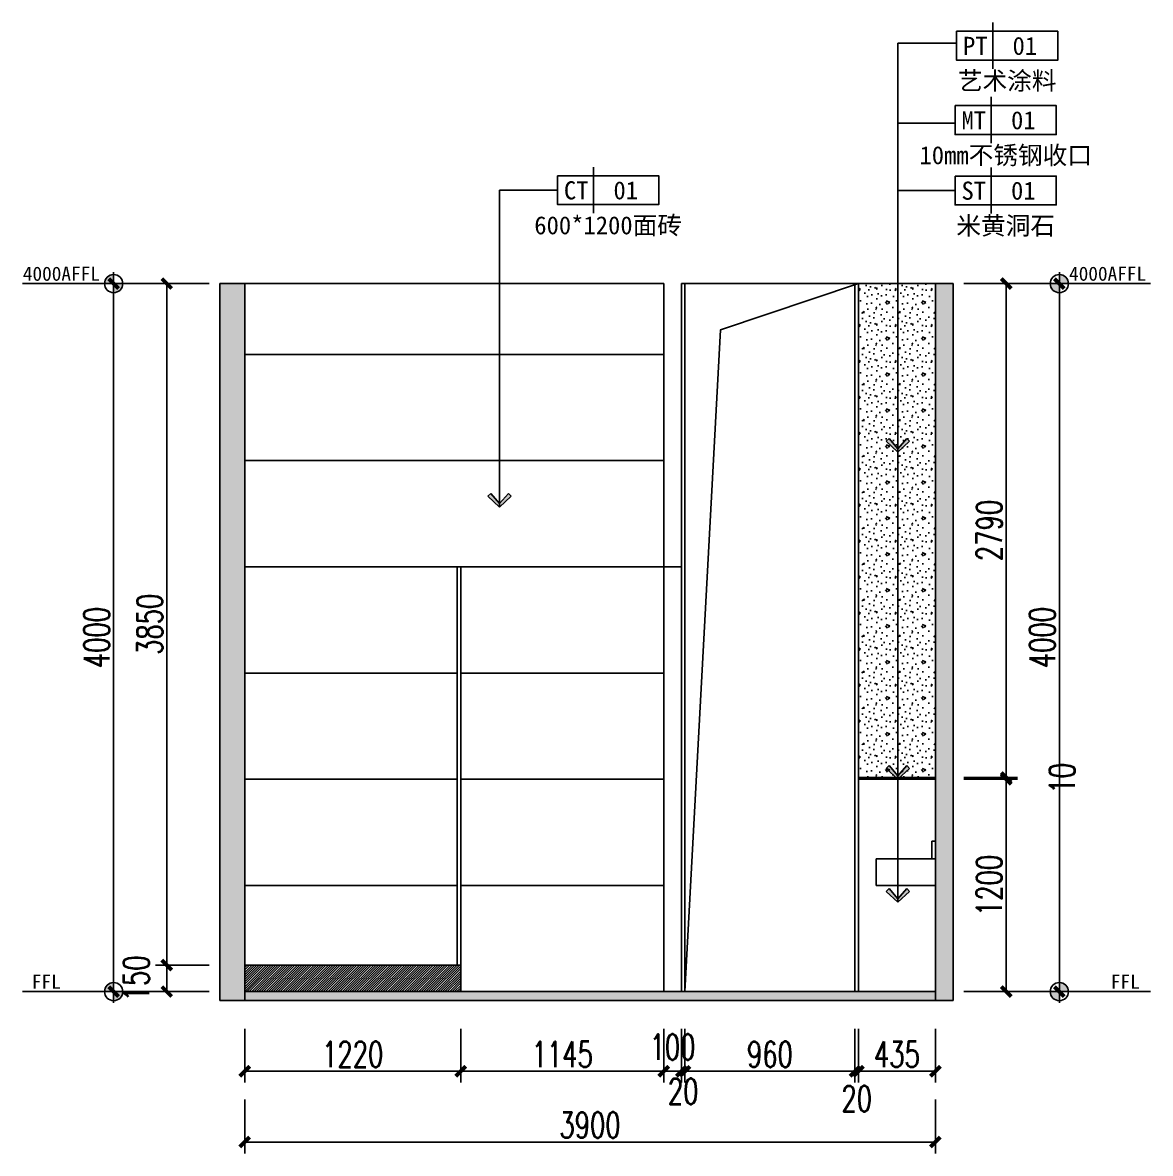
# Model space of a CAD drawing. Header units: millimetres. Extents: x 5625199 to 7433318, y -3316392 to -2552493.
# Drawn here: x 6547857 to 6554225, y -2677437 to -2671048 of the extents above; entities that cross this region are included whole.
import ezdxf
from ezdxf.enums import TextEntityAlignment as Align

# ---------------------------------------------------------------- set-up
doc = ezdxf.new("R2010")
doc.units = ezdxf.units.MM
doc.header["$PDMODE"] = 35
doc.header["$PDSIZE"] = -10
doc.linetypes.add('M-CENTER', pattern=[11.25, 7.5, -1.25, 1.25, -1.25])
for name, color, linetype in [('155', 155, 'Continuous'), ('DIM', 7, 'Continuous'), ('PL-文字标注', 2, 'Continuous')]:
    doc.layers.add(name, color=color, linetype=linetype)
doc.styles.add('03.YBC-宋体2.5', font='', dxfattribs={"width": 0.8, "height": 2.5})
doc.styles.add('dop-S', font='')
doc.styles.add('标注-尺寸', font='simplex.shx', dxfattribs={"width": 0.7})
doc.styles.get('03.YBC-宋体2.5').set_extended_font_data('SimSun')
doc.styles.get('dop-S').set_extended_font_data('SimSun')
doc.dimstyles.new('90', dxfattribs={"dimscale": 0.9, "dimtxt": 150, "dimasz": 50, "dimexe": 120, "dimexo": 150, "dimgap": 30, "dimtad": 1, "dimdec": 0, "dimrnd": 5, "dimdsep": 46, "dimtxsty": '标注-尺寸', "dimblk": 'ARCHTICK', "dimcen": 0.2, "dimclrd": 8, "dimclre": 8, "dimclrt": 2, "dimadec": 0, "dimazin": 0, "dimtfac": 1, "dimtdec": 0, "dimtmove": 2, "dimatfit": 3, "dimldrblk": 'ccccc', "dimfxl": 300, "dimfxlon": 1, "dimtolj": 1, "dimtzin": 0, "dimarcsym": 0})
doc.dimstyles.new('副本 100', dxfattribs={"dimscale": 0.8, "dimtxt": 180, "dimasz": 70, "dimexe": 80, "dimexo": 100, "dimgap": 30, "dimtad": 1, "dimdec": 0, "dimrnd": 5, "dimdsep": 46, "dimtxsty": '标注-尺寸', "dimblk": 'ARCHTICK', "dimcen": 0.2, "dimdle": 5, "dimclrd": 8, "dimclre": 8, "dimclrt": 2, "dimadec": 0, "dimazin": 0, "dimtfac": 1, "dimtdec": 0, "dimtmove": 2, "dimatfit": 3, "dimldrblk": 'ccccc', "dimfxl": 300, "dimfxlon": 1, "dimtolj": 1, "dimtzin": 0, "dimarcsym": 0})

# ---------------------------------------------------------------- blocks, each defined once
blk = doc.blocks.new('_ArchTick')
at = {"color": 0, "linetype": 'ByBlock', "const_width": 0.4}
blk.add_lwpolyline([(-0.5, -0.5), (0.5, 0.5)], dxfattribs=at)
blk = doc.blocks.new('*D341')
at = {"layer": '155', "color": 8, "lineweight": -2, "ltscale": 500, "transparency": 16777216}
for p, q in [((6549110.625565665, -2676732.718903087), (6549110.625565665, -2677036.718903087)), ((6550330.604743044, -2676732.718903087), (6550330.604743044, -2677036.718903087)), ((6549106.625565665, -2676972.718903087), (6550334.604743044, -2676972.718903087))]:
    blk.add_line(p, q, dxfattribs=at)
at = {"layer": 'Defpoints', "color": 0, "transparency": 16777216}
for p in [(6549110.625565665, -2676372.718903087), (6550330.604743044, -2676372.718903087), (6550330.604743044, -2676972.718903087)]:
    blk.add_point(p, dxfattribs=at)
at = {"layer": '155', "color": 8, "linetype": 'ByBlock', "lineweight": -2, "transparency": 16777216, "xscale": 56, "yscale": 56, "zscale": 56, "rotation": 180}
blk.add_blockref('_ArchTick', (6549110.625565665, -2676972.718903087), dxfattribs=at)
at = {"layer": '155', "color": 8, "linetype": 'ByBlock', "lineweight": -2, "transparency": 16777216, "xscale": 56, "yscale": 56, "zscale": 56}
blk.add_blockref('_ArchTick', (6550330.604743044, -2676972.718903087), dxfattribs=at)
at = {"layer": '155', "color": 2, "ltscale": 500, "transparency": 16777216, "insert": (6549720.615154353, -2676876.718903086), "char_height": 144, "attachment_point": 5, "style": '标注-尺寸'}
blk.add_mtext('\\A1;1220', dxfattribs=at)
blk = doc.blocks.new('ccccc')
h = blk.add_hatch(color=44)
h.dxf.hatch_style = 1
h.paths.add_polyline_path([(-1.713128774543291, -1.115298350458032), (-1.349075249163432, -1.474599215202033), (1e-16, 1e-16), (-1.349075249163432, 1.474599215202033), (-1.713128774543291, 1.115298350458032), (-0.4242640688316899, -1e-16)])
at = {"color": 44}
for p, q in [((-1.349075249163432, 1.474599215202033), (-1.713128774543291, 1.115298350458032)), ((0, 0), (-1.349075249163432, 1.474599215202033)), ((-0.4242640688316898, 0), (-5.066636229632421, 0)), ((-1.713128774543291, 1.115298350458032), (-0.4242640688316898, 0)), ((-1.713128774543291, -1.115298350458032), (-0.4242640688316898, 0)), ((0, 0), (-1.349075249163432, -1.474599215202033)), ((-1.349075249163432, -1.474599215202033), (-1.713128774543291, -1.115298350458032))]:
    blk.add_line(p, q, dxfattribs=at)
blk = doc.blocks.new('*D342')
at = {"layer": '155', "color": 8, "lineweight": -2, "ltscale": 500, "transparency": 16777216}
for p, q in [((6550330.604743044, -2676732.718903087), (6550330.604743044, -2677036.718903087)), ((6551476.581513052, -2676732.718903087), (6551476.581513052, -2677036.718903087)), ((6550326.604743044, -2676972.718903087), (6551480.581513052, -2676972.718903087))]:
    blk.add_line(p, q, dxfattribs=at)
at = {"layer": 'Defpoints', "color": 0, "transparency": 16777216}
for p in [(6550330.604743044, -2676372.718903087), (6551476.581513052, -2676522.718903087), (6551476.581513052, -2676972.718903087)]:
    blk.add_point(p, dxfattribs=at)
at = {"layer": '155', "color": 8, "linetype": 'ByBlock', "lineweight": -2, "transparency": 16777216, "xscale": 56, "yscale": 56, "zscale": 56, "rotation": 180}
blk.add_blockref('_ArchTick', (6550330.604743044, -2676972.718903087), dxfattribs=at)
at = {"layer": '155', "color": 8, "linetype": 'ByBlock', "lineweight": -2, "transparency": 16777216, "xscale": 56, "yscale": 56, "zscale": 56}
blk.add_blockref('_ArchTick', (6551476.581513052, -2676972.718903087), dxfattribs=at)
at = {"layer": '155', "color": 2, "ltscale": 500, "transparency": 16777216, "insert": (6550903.593128047, -2676876.718903086), "char_height": 144, "attachment_point": 5, "style": '标注-尺寸'}
blk.add_mtext('\\A1;1145', dxfattribs=at)
blk = doc.blocks.new('*D343')
at = {"layer": '155', "color": 8, "lineweight": -2, "ltscale": 500, "transparency": 16777216}
for p, q in [((6551476.581513052, -2676732.718903087), (6551476.581513052, -2677036.718903087)), ((6551576.581513052, -2676732.718903087), (6551576.581513052, -2677036.718903087)), ((6551472.581513052, -2676972.718903087), (6551580.581513052, -2676972.718903087))]:
    blk.add_line(p, q, dxfattribs=at)
at = {"layer": 'Defpoints', "color": 0, "transparency": 16777216}
for p in [(6551476.581513052, -2676522.718903087), (6551576.581513052, -2676522.718903087), (6551576.581513052, -2676972.718903087)]:
    blk.add_point(p, dxfattribs=at)
at = {"layer": '155', "color": 8, "linetype": 'ByBlock', "lineweight": -2, "transparency": 16777216, "xscale": 56, "yscale": 56, "zscale": 56, "rotation": 180}
blk.add_blockref('_ArchTick', (6551476.581513052, -2676972.718903087), dxfattribs=at)
at = {"layer": '155', "color": 8, "linetype": 'ByBlock', "lineweight": -2, "transparency": 16777216, "xscale": 56, "yscale": 56, "zscale": 56}
blk.add_blockref('_ArchTick', (6551576.581513052, -2676972.718903087), dxfattribs=at)
at = {"layer": '155', "color": 2, "ltscale": 500, "transparency": 16777216, "insert": (6551526.581513051, -2676835.377012699), "char_height": 144, "attachment_point": 5, "style": '标注-尺寸'}
blk.add_mtext('\\A1;100', dxfattribs=at)
blk = doc.blocks.new('*D344')
at = {"layer": '155', "color": 8, "lineweight": -2, "ltscale": 500, "transparency": 16777216}
for p, q in [((6551596.581513051, -2676732.718903087), (6551596.581513051, -2677036.718903087)), ((6552556.582556149, -2676732.718903087), (6552556.582556149, -2677036.718903087)), ((6551592.581513053, -2676972.718903087), (6552560.582556147, -2676972.718903087))]:
    blk.add_line(p, q, dxfattribs=at)
at = {"layer": 'Defpoints', "color": 0, "transparency": 16777216}
for p in [(6551596.581513051, -2676522.718903087), (6552556.582556149, -2676522.718903087), (6552556.582556149, -2676972.718903087)]:
    blk.add_point(p, dxfattribs=at)
at = {"layer": '155', "color": 8, "linetype": 'ByBlock', "lineweight": -2, "transparency": 16777216, "xscale": 56, "yscale": 56, "zscale": 56, "rotation": 180}
blk.add_blockref('_ArchTick', (6551596.581513051, -2676972.718903087), dxfattribs=at)
at = {"layer": '155', "color": 8, "linetype": 'ByBlock', "lineweight": -2, "transparency": 16777216, "xscale": 56, "yscale": 56, "zscale": 56}
blk.add_blockref('_ArchTick', (6552556.582556149, -2676972.718903087), dxfattribs=at)
at = {"layer": '155', "color": 2, "ltscale": 500, "transparency": 16777216, "insert": (6552076.5820346, -2676876.718903086), "char_height": 144, "attachment_point": 5, "style": '标注-尺寸'}
blk.add_mtext('\\A1;960', dxfattribs=at)
blk = doc.blocks.new('*D345')
at = {"layer": '155', "color": 8, "lineweight": -2, "ltscale": 500, "transparency": 16777216}
for p, q in [((6552556.582556149, -2676732.718903087), (6552556.582556149, -2677036.718903087)), ((6552576.582556148, -2676732.718903087), (6552576.582556148, -2677036.718903087)), ((6552556.582556149, -2676972.718903087), (6552500.582556148, -2676972.718903087)), ((6552552.582556148, -2676972.718903087), (6552580.582556148, -2676972.718903087)), ((6552576.582556148, -2676972.718903087), (6552632.582556148, -2676972.718903087))]:
    blk.add_line(p, q, dxfattribs=at)
at = {"layer": 'Defpoints', "color": 0, "transparency": 16777216}
for p in [(6552556.582556149, -2676522.718903087), (6552576.582556148, -2676522.718903087), (6552576.582556148, -2676972.718903087)]:
    blk.add_point(p, dxfattribs=at)
at = {"layer": '155', "color": 8, "linetype": 'ByBlock', "lineweight": -2, "transparency": 16777216, "xscale": 56, "yscale": 56, "zscale": 56}
blk.add_blockref('_ArchTick', (6552556.582556149, -2676972.718903087), dxfattribs=at)
at = {"layer": '155', "color": 8, "linetype": 'ByBlock', "lineweight": -2, "transparency": 16777216, "xscale": 56, "yscale": 56, "zscale": 56, "rotation": 180}
blk.add_blockref('_ArchTick', (6552576.582556148, -2676972.718903087), dxfattribs=at)
at = {"layer": '155', "color": 2, "ltscale": 500, "transparency": 16777216, "insert": (6552566.582556148, -2677127.301714842), "char_height": 144, "attachment_point": 5, "style": '标注-尺寸'}
blk.add_mtext('\\A1;20', dxfattribs=at)
blk = doc.blocks.new('*D346')
at = {"layer": '155', "color": 8, "lineweight": -2, "ltscale": 500, "transparency": 16777216}
for p, q in [((6552576.582556148, -2676732.718903087), (6552576.582556148, -2677036.718903087)), ((6553010.581513052, -2676732.718903087), (6553010.581513052, -2677036.718903087)), ((6552572.582556148, -2676972.718903087), (6553014.581513052, -2676972.718903087))]:
    blk.add_line(p, q, dxfattribs=at)
at = {"layer": 'Defpoints', "color": 0, "transparency": 16777216}
for p in [(6552576.582556148, -2676522.718903087), (6553010.581513052, -2676506.919219896), (6553010.581513052, -2676972.718903087)]:
    blk.add_point(p, dxfattribs=at)
at = {"layer": '155', "color": 8, "linetype": 'ByBlock', "lineweight": -2, "transparency": 16777216, "xscale": 56, "yscale": 56, "zscale": 56, "rotation": 180}
blk.add_blockref('_ArchTick', (6552576.582556148, -2676972.718903087), dxfattribs=at)
at = {"layer": '155', "color": 8, "linetype": 'ByBlock', "lineweight": -2, "transparency": 16777216, "xscale": 56, "yscale": 56, "zscale": 56}
blk.add_blockref('_ArchTick', (6553010.581513052, -2676972.718903087), dxfattribs=at)
at = {"layer": '155', "color": 2, "ltscale": 500, "transparency": 16777216, "insert": (6552793.5820346, -2676876.718903086), "char_height": 144, "attachment_point": 5, "style": '标注-尺寸'}
blk.add_mtext('\\A1;435', dxfattribs=at)
blk = doc.blocks.new('*D347')
at = {"layer": '155', "color": 8, "lineweight": -2, "ltscale": 500, "transparency": 16777216}
for p, q in [((6551576.581513052, -2676732.718903087), (6551576.581513052, -2677036.718903087)), ((6551596.523597964, -2676732.718903087), (6551596.523597964, -2677036.718903087)), ((6551576.581513052, -2676972.718903087), (6551520.581513052, -2676972.718903087)), ((6551572.581513052, -2676972.718903087), (6551600.523597965, -2676972.718903087)), ((6551596.523597964, -2676972.718903087), (6551652.523597965, -2676972.718903087))]:
    blk.add_line(p, q, dxfattribs=at)
at = {"layer": 'Defpoints', "color": 0, "transparency": 16777216}
for p in [(6551576.581513052, -2676522.718903087), (6551596.523597964, -2676523.793587961), (6551596.523597964, -2676972.718903087)]:
    blk.add_point(p, dxfattribs=at)
at = {"layer": '155', "color": 8, "linetype": 'ByBlock', "lineweight": -2, "transparency": 16777216, "xscale": 56, "yscale": 56, "zscale": 56}
blk.add_blockref('_ArchTick', (6551576.581513052, -2676972.718903087), dxfattribs=at)
at = {"layer": '155', "color": 8, "linetype": 'ByBlock', "lineweight": -2, "transparency": 16777216, "xscale": 56, "yscale": 56, "zscale": 56, "rotation": 180}
blk.add_blockref('_ArchTick', (6551596.523597964, -2676972.718903087), dxfattribs=at)
at = {"layer": '155', "color": 2, "ltscale": 500, "transparency": 16777216, "insert": (6551586.552555509, -2677086.088815717), "char_height": 144, "attachment_point": 5, "style": '标注-尺寸'}
blk.add_mtext('\\A1;20', dxfattribs=at)
blk = doc.blocks.new('*D380')
at = {"layer": '155', "color": 8, "lineweight": -2, "ltscale": 500, "transparency": 16777216}
for p, q in [((6549110.625565665, -2677132.718903087), (6549110.625565665, -2677436.718903087)), ((6553010.581513052, -2677132.718903087), (6553010.581513052, -2677436.718903087)), ((6549106.625565665, -2677372.718903086), (6553014.581513052, -2677372.718903086))]:
    blk.add_line(p, q, dxfattribs=at)
at = {"layer": 'Defpoints', "color": 0, "transparency": 16777216}
for p in [(6549110.625565665, -2676522.718903087), (6553010.581513052, -2676522.718903087), (6553010.581513052, -2677372.718903086)]:
    blk.add_point(p, dxfattribs=at)
at = {"layer": '155', "color": 8, "linetype": 'ByBlock', "lineweight": -2, "transparency": 16777216, "xscale": 56, "yscale": 56, "zscale": 56, "rotation": 180}
blk.add_blockref('_ArchTick', (6549110.625565665, -2677372.718903086), dxfattribs=at)
at = {"layer": '155', "color": 8, "linetype": 'ByBlock', "lineweight": -2, "transparency": 16777216, "xscale": 56, "yscale": 56, "zscale": 56}
blk.add_blockref('_ArchTick', (6553010.581513052, -2677372.718903086), dxfattribs=at)
at = {"layer": '155', "color": 2, "ltscale": 500, "transparency": 16777216, "insert": (6551060.603539359, -2677276.718903087), "char_height": 144, "attachment_point": 5, "style": '标注-尺寸'}
blk.add_mtext('\\A1;3900', dxfattribs=at)
blk = doc.blocks.new('子标高')
h = blk.add_hatch(color=256)
edge = h.paths.add_edge_path()
edge.add_arc((-600.2409431565975, 0.2411642588631366), 50.95940477876863, 89.72884797535391, 180.2711520246482, ccw=False)
edge.add_line((-599.9997788977342, 51.19999838216973), (-599.9997788977342, -3.638e-12))
edge.add_line((-599.9997788977342, 0), (-651.1997772799077, 0))
edge = h.paths.add_edge_path()
edge.add_arc((-599.7586146388712, -0.2411642588667746), 50.95940477876958, -90.27115202464557, 0.271152024646824, ccw=False)
edge.add_line((-599.9997788977342, -51.19999838217336), (-599.9997788977342, 0))
edge.add_line((-599.9997788977342, 0), (-548.7997805155609, 0))
for p, q in [((-599.9997788977342, 63.99999797771307), (-599.9997788977342, -63.9999979777167)), ((-200, 0), (-709.9997754219294, 0))]:
    blk.add_line(p, q)
at = {"linetype": 'M-CENTER', "ltscale": 0.5}
blk.add_line((-709.9997754219294, -3.63798e-11), (-1113.972843062991, 9.8225428e-09), dxfattribs=at)
at = {"color": 5}
blk.add_circle((-599.9997788977342, 0), 51.19999838217196, dxfattribs=at)
at = {"style": 'dop-S'}
blk.add_attdef('标高', (-1232.206651260485, 15.99306680168956), '', height=99.99999684017963, dxfattribs=at)
blk = doc.blocks.new('母标高')
h = blk.add_hatch(color=256)
edge = h.paths.add_edge_path()
edge.add_arc((-600.2409431565975, 0.2411642588631366), 50.95940477876863, 89.72884797535391, 180.2711520246482, ccw=False)
edge.add_line((-599.9997788977342, 51.19999838216973), (-599.9997788977342, -3.638e-12))
edge.add_line((-599.9997788977342, 0), (-651.1997772799077, 0))
edge = h.paths.add_edge_path()
edge.add_arc((-599.7586146388712, -0.2411642588667746), 50.95940477876958, -90.27115202464557, 0.271152024646824, ccw=False)
edge.add_line((-599.9997788977342, -51.19999838217336), (-599.9997788977342, 0))
edge.add_line((-599.9997788977342, 0), (-548.7997805155609, 0))
for p, q in [((-599.9997788977342, 63.99999797771307), (-599.9997788977342, -63.9999979777167)), ((-200, 0), (-709.9997754219294, 0))]:
    blk.add_line(p, q)
at = {"linetype": 'M-CENTER', "ltscale": 0.5}
blk.add_line((-709.9997754219294, -3.63798e-11), (-1113.972843062991, 9.8225428e-09), dxfattribs=at)
at = {"color": 5}
blk.add_circle((-599.9997788977342, 0), 51.19999838217196, dxfattribs=at)
at = {"style": 'dop-S'}
blk.add_attdef('标高', (-1104.391530706991, 15.99306680168956), '', height=99.99999684017963, dxfattribs=at)
blk = doc.blocks.new('*D578')
at = {"layer": '155', "color": 8, "lineweight": -2, "ltscale": 500, "transparency": 16777216}
for p, q in [((6548910.625565666, -2676372.718903087), (6548606.625565664, -2676372.718903087)), ((6548670.625565665, -2676526.718903087), (6548670.625565665, -2676368.718903087)), ((6548910.625565666, -2676522.718903087), (6548606.625565664, -2676522.718903087))]:
    blk.add_line(p, q, dxfattribs=at)
at = {"layer": 'Defpoints', "color": 0, "transparency": 16777216}
for p in [(6548670.625565665, -2676372.718903087), (6549821.203636448, -2676372.718903087), (6549821.203636448, -2676522.718903087)]:
    blk.add_point(p, dxfattribs=at)
at = {"layer": '155', "color": 8, "linetype": 'ByBlock', "lineweight": -2, "transparency": 16777216, "xscale": 56, "yscale": 56, "zscale": 56}
for p, rotation in [((6548670.625565665, -2676372.718903087), 90), ((6548670.625565665, -2676522.718903087), 270)]:
    blk.add_blockref('_ArchTick', p, dxfattribs=dict(at, rotation=rotation))
at = {"layer": '155', "color": 2, "ltscale": 500, "transparency": 16777216, "insert": (6548498.625565665, -2676447.718903087), "char_height": 144, "attachment_point": 5, "rotation": 90, "style": '标注-尺寸'}
blk.add_mtext('\\A1;150', dxfattribs=at)
blk = doc.blocks.new('*D579')
at = {"layer": '155', "color": 8, "lineweight": -2, "ltscale": 500, "transparency": 16777216}
for p, q in [((6548910.625565666, -2672522.718903087), (6548606.625565664, -2672522.718903087)), ((6548670.625565665, -2676376.718903087), (6548670.625565665, -2672518.718903087)), ((6548910.625565666, -2676372.718903087), (6548606.625565664, -2676372.718903087))]:
    blk.add_line(p, q, dxfattribs=at)
at = {"layer": 'Defpoints', "color": 0, "transparency": 16777216}
for p in [(6548670.625565665, -2672522.718903087), (6549583.196799391, -2672522.718903087), (6549821.203636448, -2676372.718903087)]:
    blk.add_point(p, dxfattribs=at)
at = {"layer": '155', "color": 8, "linetype": 'ByBlock', "lineweight": -2, "transparency": 16777216, "xscale": 56, "yscale": 56, "zscale": 56}
for p, rotation in [((6548670.625565665, -2672522.718903087), 90), ((6548670.625565665, -2676372.718903087), 270)]:
    blk.add_blockref('_ArchTick', p, dxfattribs=dict(at, rotation=rotation))
at = {"layer": '155', "color": 2, "ltscale": 500, "transparency": 16777216, "insert": (6548574.625565664, -2674447.718903087), "char_height": 144, "attachment_point": 5, "rotation": 90, "style": '标注-尺寸'}
blk.add_mtext('\\A1;3850', dxfattribs=at)
blk = doc.blocks.new('*D580')
at = {"layer": '155', "color": 8, "lineweight": -2, "ltscale": 500, "transparency": 16777216}
for p, q in [((6548610.625786767, -2672522.718903087), (6548306.625786767, -2672522.718903087)), ((6548370.625786767, -2672518.718903087), (6548370.625786767, -2676526.718903087)), ((6548610.625786767, -2676522.718903087), (6548306.625786767, -2676522.718903087))]:
    blk.add_line(p, q, dxfattribs=at)
at = {"layer": 'Defpoints', "color": 0, "transparency": 16777216}
for p in [(6549583.196799391, -2672522.718903087), (6548370.625786767, -2676522.718903087), (6549583.196799391, -2676522.718903087)]:
    blk.add_point(p, dxfattribs=at)
at = {"layer": '155', "color": 8, "linetype": 'ByBlock', "lineweight": -2, "transparency": 16777216, "xscale": 56, "yscale": 56, "zscale": 56}
for p, rotation in [((6548370.625786767, -2672522.718903087), 90), ((6548370.625786767, -2676522.718903087), 270)]:
    blk.add_blockref('_ArchTick', p, dxfattribs=dict(at, rotation=rotation))
at = {"layer": '155', "color": 2, "ltscale": 500, "transparency": 16777216, "insert": (6548274.625786767, -2674522.718903087), "char_height": 144, "attachment_point": 5, "rotation": 90, "style": '标注-尺寸'}
blk.add_mtext('\\A1;4000', dxfattribs=at)
blk = doc.blocks.new('*D581')
at = {"layer": '155', "color": 8, "lineweight": -2, "ltscale": 500, "transparency": 16777216}
for p, q in [((6553410.792963538, -2676526.718903087), (6553410.792963538, -2675318.718903087)), ((6553170.792963538, -2675322.718903087), (6553474.792963538, -2675322.718903087)), ((6553170.792963538, -2676522.718903087), (6553474.792963538, -2676522.718903087))]:
    blk.add_line(p, q, dxfattribs=at)
at = {"layer": 'Defpoints', "color": 0, "transparency": 16777216}
for p in [(6552644.378752916, -2675322.718903087), (6553410.792963538, -2675322.718903087), (6552644.378752916, -2676522.718903087)]:
    blk.add_point(p, dxfattribs=at)
at = {"layer": '155', "color": 8, "linetype": 'ByBlock', "lineweight": -2, "transparency": 16777216, "xscale": 56, "yscale": 56, "zscale": 56}
for p, rotation in [((6553410.792963538, -2675322.718903087), 90), ((6553410.792963538, -2676522.718903087), 270)]:
    blk.add_blockref('_ArchTick', p, dxfattribs=dict(at, rotation=rotation))
at = {"layer": '155', "color": 2, "ltscale": 500, "transparency": 16777216, "insert": (6553314.792963539, -2675922.718903087), "char_height": 144, "attachment_point": 5, "rotation": 90, "style": '标注-尺寸'}
blk.add_mtext('\\A1;1200', dxfattribs=at)
blk = doc.blocks.new('*D582')
at = {"layer": '155', "color": 8, "lineweight": -2, "ltscale": 500, "transparency": 16777216}
for p, q in [((6553410.792963538, -2675312.718903087), (6553410.792963538, -2675256.718903087)), ((6553170.792963538, -2675312.718903087), (6553474.792963538, -2675312.718903087)), ((6553410.792963538, -2675326.718903087), (6553410.792963538, -2675308.718903087)), ((6553170.792963538, -2675322.718903087), (6553474.792963538, -2675322.718903087)), ((6553410.792963538, -2675322.718903087), (6553410.792963538, -2675378.718903087))]:
    blk.add_line(p, q, dxfattribs=at)
at = {"layer": 'Defpoints', "color": 0, "transparency": 16777216}
for p in [(6552793.5820346, -2675312.718903087), (6553410.792963538, -2675312.718903087), (6552644.378752916, -2675322.718903087)]:
    blk.add_point(p, dxfattribs=at)
at = {"layer": '155', "color": 8, "linetype": 'ByBlock', "lineweight": -2, "transparency": 16777216, "xscale": 56, "yscale": 56, "zscale": 56}
for p, rotation in [((6553410.792963538, -2675312.718903087), 270), ((6553410.792963538, -2675322.718903087), 90)]:
    blk.add_blockref('_ArchTick', p, dxfattribs=dict(at, rotation=rotation))
at = {"layer": '155', "color": 2, "ltscale": 500, "transparency": 16777216, "insert": (6553726.792963539, -2675317.718903087), "char_height": 144, "attachment_point": 5, "rotation": 90, "style": '标注-尺寸'}
blk.add_mtext('\\A1;10', dxfattribs=at)
blk = doc.blocks.new('*D583')
at = {"layer": '155', "color": 8, "lineweight": -2, "ltscale": 500, "transparency": 16777216}
for p, q in [((6553170.792963538, -2672522.718903087), (6553474.792963538, -2672522.718903087)), ((6553410.792963538, -2675316.718903087), (6553410.792963538, -2672518.718903087)), ((6553170.792963538, -2675312.718903087), (6553474.792963538, -2675312.718903087))]:
    blk.add_line(p, q, dxfattribs=at)
at = {"layer": 'Defpoints', "color": 0, "transparency": 16777216}
for p in [(6552871.875939779, -2672522.718903087), (6553410.792963538, -2672522.718903087), (6552793.5820346, -2675312.718903087)]:
    blk.add_point(p, dxfattribs=at)
at = {"layer": '155', "color": 8, "linetype": 'ByBlock', "lineweight": -2, "transparency": 16777216, "xscale": 56, "yscale": 56, "zscale": 56}
for p, rotation in [((6553410.792963538, -2672522.718903087), 90), ((6553410.792963538, -2675312.718903087), 270)]:
    blk.add_blockref('_ArchTick', p, dxfattribs=dict(at, rotation=rotation))
at = {"layer": '155', "color": 2, "ltscale": 500, "transparency": 16777216, "insert": (6553314.792963539, -2673917.718903087), "char_height": 144, "attachment_point": 5, "rotation": 90, "style": '标注-尺寸'}
blk.add_mtext('\\A1;2790', dxfattribs=at)
blk = doc.blocks.new('*D584')
at = {"layer": '155', "color": 8, "lineweight": -2, "ltscale": 500, "transparency": 16777216}
for p, q in [((6553470.792742436, -2672522.718903087), (6553774.792742435, -2672522.718903087)), ((6553710.792742435, -2672518.718903087), (6553710.792742435, -2676526.718903087)), ((6553470.792742436, -2676522.718903087), (6553774.792742435, -2676522.718903087))]:
    blk.add_line(p, q, dxfattribs=at)
at = {"layer": 'Defpoints', "color": 0, "transparency": 16777216}
for p in [(6552871.875939779, -2672522.718903087), (6552910.581513052, -2676522.718903087), (6553710.792742435, -2676522.718903087)]:
    blk.add_point(p, dxfattribs=at)
at = {"layer": '155', "color": 8, "linetype": 'ByBlock', "lineweight": -2, "transparency": 16777216, "xscale": 56, "yscale": 56, "zscale": 56}
for p, rotation in [((6553710.792742435, -2672522.718903087), 90), ((6553710.792742435, -2676522.718903087), 270)]:
    blk.add_blockref('_ArchTick', p, dxfattribs=dict(at, rotation=rotation))
at = {"layer": '155', "color": 2, "ltscale": 500, "transparency": 16777216, "insert": (6553614.792742436, -2674522.718903087), "char_height": 144, "attachment_point": 5, "rotation": 90, "style": '标注-尺寸'}
blk.add_mtext('\\A1;4000', dxfattribs=at)
blk = doc.blocks.new('*U604')
at = {"color": 50}
blk.add_line((-9.000000000004574, 3.200000000014711), (-9.000000000004574, -3.200000000014711), dxfattribs=at)
at = {"color": 150}
blk.add_lwpolyline([(-14.00000000000457, 2.000000000014665), (-13.99999999999542, -2.000000000014665), (4.5759e-12, -2.000000000014665), (-4.5759e-12, 2.000000000014665)], close=True, dxfattribs=at)
at = {"color": 50, "style": '03.YBC-宋体2.5', "flags": 8}
for tag, p in [('PT', (-11.41203370425435, -0.0169426641272139)), ('01', (-4.560573803961943, -0.0169426641272139)), ('材料名称', (-7.000000000004575, -4.854991556547588))]:
    blk.add_attdef(tag, text='', height=2.5, dxfattribs=at).set_placement(p, align=Align.MIDDLE_CENTER)

msp = doc.modelspace()

# ---------------------------------------------------------------- hatches: boundary and pattern name
at = {"layer": '155', "ltscale": 500}
h = msp.add_hatch(dxfattribs=at)
h.set_pattern_fill('钢筋混凝土', color=250, scale=3, angle=180)
h.set_pattern_definition([(45, (648148.3431365672, -417409.755274), (-5.303300858899105, 5.303300858899106), []), (50, (648148.3431365672, -417409.755274), (21.5178054780226, -1.882564049477853), [2.249999999999996, -24.74999999999998]), (355, (648148.3431365672, -417409.755274), (-4.162540008390001, 22.56576401100035), [1.799999999999999, -19.8]), (100.4514, (648150.1362869671, -417409.9121542), (17.35528145142065, 20.68318626182861), [1.912205699999998, -21.03426335999997]), (46.1842, (648148.3431365672, -417403.755274), (32.01723145876933, -4.965570429870544), [3.375, -37.125]), (96.6356, (648151.0112389172, -417404.16907321), (28.0398811664611, 29.22353612701324), [2.86830864, -31.55139]), (351.1842000000001, (648148.3431365672, -417403.755274), (28.03985835400882, 29.22355802775973), [2.7, -29.7]), (21, (648151.3431365672, -417405.255274), (17.90721156355385, -12.07856671996016), [2.25, -24.75]), (326, (648151.3431365672, -417405.255274), (7.299459957647467, 21.75450135140559), [1.799999999999998, -19.79999999999997]), (71.4514, (648152.8354035572, -417406.26182218), (25.20667885744471, 9.675914901298569), [1.912205699999999, -21.03426336]), (37.5, (648148.3431365672, -417409.755274), (0.3647956595187181, 9.986815614939346), [0, -19.56, 0, -20.1, 0, -19.875]), (7.499999999999999, (648148.3431365672, -417409.755274), (7.892086123264457, 11.83235135647081), [0, -11.45999999999999, 0, -19.10999999999997, 0, -7.574999999999995]), (327.5, (648141.6531365673, -417409.755274), (16.01467308517227, -0.6766461520313927), [0, -7.499999999999998, 0, -23.39999999999999, 0, -31.04999999999999]), (317.5, (648138.6531365671, -417409.755274), (17.49558508027159, 3.003149469969531), [0, -9.75, 0, -15.54, 0, -22.05])])
h.paths.add_polyline_path([(6553010.581513052, -2672522.718903087), (6553110.792963539, -2672522.718903087), (6553110.792963539, -2676572.718903087), (6553010.581513052, -2676572.718903087), (6553010.581513052, -2676522.718903087)])
h.paths.add_polyline_path([(6549110.625565665, -2676572.718903087), (6548970.625565665, -2676572.718903087), (6548970.625565665, -2672522.718903087), (6549110.625565665, -2672522.718903087), (6549110.625565665, -2676522.718903087)])
h = msp.add_hatch(dxfattribs=at)
h.set_pattern_fill('CONC', color=250, scale=8, angle=180)
h.set_pattern_definition([(0, (290815.4426348168, -417279.7072739999), (0, 203.2), [0, -203.2]), (0, (290817.4746348168, -417350.827274), (0, 203.2), [0, -203.2]), (0, (290823.5706348169, -417241.099274), (0, 203.2), [0, -203.2]), (338.1986, (290717.9066348169, -417304.091274), (609.6000554757884, -203.1999818137322), [21.8852496, -1072.3802784]), (216.8699, (290738.2266348168, -417312.219274), (609.5999833019285, 406.400025047106), [10.16, -1005.84]), (130.6013, (290730.0986348169, -417318.315274), (1016.000085595376, -1219.199800489248), [18.734024, -1854.6773168]), (206.5651, (290663.0426348169, -417342.699274), (-203.1998288935924, -203.2002660693445), [4.543755199999997, -449.8252623999999]), (326.3099, (290658.9786348169, -417344.731274), (406.3999101390997, -203.2002711718614), [7.3265792, -725.3215872]), (108.4349, (290665.0746348169, -417348.7952739999), (-203.1996755348544, 406.4000883092897), [6.4257936, -636.149096]), (225, (290793.0906348169, -417363.0192740001), (-2.84e-14, -203.2000628800272), [8.620963200000002, -278.7471184000001]), (0, (290786.9946348169, -417369.115274), (203.2, 203.2), [12.192, -191.008]), (135, (290799.1866348168, -417369.115274), (-203.2000651427688, 1.42e-14), [8.62096, -278.7471184]), (251.5651, (290768.7066348169, -417232.971274), (203.1996750288869, 406.4000918510402), [6.425791999999998, -636.1490959999996]), (0, (290766.6746348168, -417239.0672739999), (203.2, 203.2), [10.16, -193.04]), (143.1301, (290776.8346348168, -417239.0672739999), (-609.5999833019289, 406.4000250471062), [10.16, -1005.84]), (213.6900999999999, (290661.0106348169, -417230.9392739999), (406.3999074765395, 203.2002693968191), [7.326576, -725.3215872]), (341.5650999999999, (290654.9146348168, -417235.003274), (-406.4000918510402, 203.1996750288874), [12.85158400000001, -629.7233024000002]), (126.8699, (290667.1066348169, -417239.0672739999), (406.400025047106, -609.5999833019285), [10.16, -1005.84]), (0, (290719.9386348169, -417239.0672739999), (0, 203.2), [0, -203.2]), (0, (290665.0746348169, -417291.899274), (0, 203.2), [0, -203.2]), (0, (290721.9706348169, -417367.083274), (0, 203.2), [0, -203.2]), (0, (290776.8346348168, -417304.091274), (0, 203.2), [0, -203.2]), (0, (290717.9066348169, -417269.547274), (0, 203.2), [0, -203.2]), (0, (290673.2026348168, -417263.451274), (0, 203.2), [0, -203.2]), (0, (290691.4906348168, -417275.6432739999), (0, 203.2), [0, -203.2]), (0, (290683.3626348169, -417324.4112739999), (0, 203.2), [0, -203.2]), (0, (290634.5946348168, -417316.283274), (0, 203.2), [0, -203.2]), (0, (290636.6266348168, -417269.547274), (0, 203.2), [0, -203.2]), (0, (290630.5306348169, -417224.843274), (0, 203.2), [0, -203.2]), (0, (290693.5226348169, -417216.7152740001), (0, 203.2), [0, -203.2]), (0, (290738.2266348168, -417208.587274), (0, 203.2), [0, -203.2]), (0, (290809.3466348169, -417216.7152740001), (0, 203.2), [0, -203.2]), (0, (290760.5786348169, -417279.7072739999), (0, 203.2), [0, -203.2]), (0, (290740.2586348169, -417243.131274), (0, 203.2), [0, -203.2]), (0, (290756.5146348169, -417340.667274), (0, 203.2), [0, -203.2]), (0, (290695.5546348168, -417350.827274), (0, 203.2), [0, -203.2]), (0, (290756.5146348169, -417395.531274), (0, 203.2), [0, -203.2]), (0, (290689.4586348169, -417383.3392739999), (0, 203.2), [0, -203.2]), (0, (290624.4346348169, -417389.435274), (0, 203.2), [0, -203.2]), (0, (290648.8186348169, -417399.595274), (0, 203.2), [0, -203.2]), (0, (290650.8506348168, -417371.1472739999), (0, 203.2), [0, -203.2]), (0, (290786.9946348169, -417403.659274), (0, 203.2), [0, -203.2]), (0, (290811.3786348169, -417320.347274), (0, 203.2), [0, -203.2]), (0, (290801.2186348168, -417259.387274), (0, 203.2), [0, -203.2]), (0, (290707.7466348168, -417405.691274), (0, 203.2), [0, -203.2])])
h.paths.add_polyline_path([(6552576.582556148, -2672522.718903087), (6553010.581513052, -2672522.718903087), (6553010.581513052, -2675322.718903087), (6552576.582556148, -2675322.718903087)])
h = msp.add_hatch(dxfattribs=at)
h.set_pattern_fill('ANSI31', color=250, scale=3, angle=180)
h.set_pattern_definition([(45, (308302.5539862784, -417409.7552740001), (-6.735192090801863, 6.735192090801863), [])])
h.paths.add_polyline_path([(6550330.604743044, -2676522.718903087), (6550330.604743044, -2676372.718903087), (6549110.625565665, -2676372.718903087), (6549110.625565665, -2676522.718903087)])
h = msp.add_hatch(color=250, dxfattribs=at)
h.dxf.hatch_style = 1
h.paths.add_polyline_path([(6553010.581513052, -2676522.718903087), (6549110.625565665, -2676522.718903087), (6549110.625565665, -2676572.718903087), (6553010.581513052, -2676572.718903087)])

# ---------------------------------------------------------------- linework, layer by layer
at = {"layer": '155', "color": 7, "ltscale": 500}
for p, q in [((6548970.625565665, -2676572.718903087), (6548970.625565665, -2672522.718903087)), ((6548970.625565665, -2672522.718903087), (6551476.581513052, -2672522.718903087)), ((6549110.625565665, -2676572.718903087), (6549110.625565665, -2672522.718903087)), ((6551476.581513052, -2674122.718903086), (6551476.581513052, -2672522.718903087)), ((6551576.581513052, -2672522.718903087), (6553110.792963539, -2672522.718903087)), ((6551576.581513052, -2674122.718903086), (6551576.581513052, -2672522.718903087)), ((6553010.581513052, -2676572.718903087), (6553010.581513052, -2672522.718903087)), ((6553110.792963539, -2676572.718903087), (6553110.792963539, -2672522.718903087)), ((6551476.581513052, -2674122.718903086), (6551576.581513052, -2674122.718903086)), ((6549110.625565665, -2676522.718903087), (6553010.581513052, -2676522.718903087)), ((6548970.625565665, -2676572.718903087), (6553110.792963539, -2676572.718903087))]:
    msp.add_line(p, q, dxfattribs=at)
at = {"layer": '155', "color": 4, "ltscale": 500}
for p, q in [((6551596.581513051, -2676522.718903087), (6551596.581513051, -2672522.718903087)), ((6552576.582556148, -2672522.718903087), (6552576.582556148, -2676522.718903087)), ((6550310.604743044, -2674122.718903086), (6550310.604743044, -2676372.718903087)), ((6550330.604743044, -2674122.718903086), (6550310.604743044, -2674122.718903086)), ((6550330.604743044, -2674122.718903086), (6550330.604743044, -2676372.718903087)), ((6552576.582556148, -2675312.718903087), (6553010.581513052, -2675312.718903087)), ((6552576.582556148, -2675322.718903087), (6553010.581513052, -2675322.718903087))]:
    msp.add_line(p, q, dxfattribs=at)
at = {"layer": '155', "color": 5, "ltscale": 500}
for p, q in [((6552556.582556149, -2672522.718903087), (6552556.582556149, -2676522.718903087)), ((6551476.581513052, -2674122.718903086), (6551476.581513052, -2676522.718903087)), ((6551576.581513052, -2674122.718903086), (6551576.581513052, -2676522.718903087))]:
    msp.add_line(p, q, dxfattribs=at)
at = {"layer": '155', "color": 8, "ltscale": 500}
for p, q in [((6549110.625565665, -2672922.718903087), (6551476.581513052, -2672922.718903087)), ((6549110.625565665, -2673522.718903087), (6551476.581513052, -2673522.718903087)), ((6549110.625565665, -2674122.718903086), (6551476.581513052, -2674122.718903086)), ((6549110.625565665, -2674722.718903087), (6550310.604743044, -2674722.718903087)), ((6550330.604743044, -2674722.718903087), (6551476.581513052, -2674722.718903087)), ((6549110.625565665, -2675322.718903087), (6550310.604743044, -2675322.718903087)), ((6550330.604743044, -2675322.718903087), (6551476.581513052, -2675322.718903087)), ((6549110.625565665, -2675922.718903087), (6550310.604743044, -2675922.718903087)), ((6550330.604743044, -2675922.718903087), (6551476.581513052, -2675922.718903087))]:
    msp.add_line(p, q, dxfattribs=at)
at = {"layer": '155', "color": 155, "ltscale": 500}
for p, q in [((6553010.581513052, -2675672.718903087), (6552990.581513052, -2675672.718903087)), ((6552990.581513052, -2675672.718903087), (6552990.581513052, -2675772.718903087)), ((6553010.581513052, -2675772.718903087), (6553010.581513052, -2675672.718903087)), ((6552676.568055988, -2675772.718903087), (6553010.581513052, -2675772.718903087)), ((6552676.568055988, -2675922.718903087), (6552676.568055988, -2675772.718903087)), ((6552676.568055988, -2675922.718903087), (6553010.581513052, -2675922.718903087))]:
    msp.add_line(p, q, dxfattribs=at)
at = {"layer": '155', "color": 3, "ltscale": 500}
for p, q in [((6549110.625565665, -2676372.718903087), (6550330.604743044, -2676372.718903087)), ((6550330.604743044, -2676372.718903087), (6550330.604743044, -2676522.718903087))]:
    msp.add_line(p, q, dxfattribs=at)
at = {"layer": '155', "color": 250, "ltscale": 500}
msp.add_lwpolyline([(6551596.581513051, -2676522.718903087), (6551798.098454185, -2672783.32696698), (6552576.582556148, -2672522.718903087)], dxfattribs=at)

# ---------------------------------------------------------------- block references
ref = msp.add_blockref('*U604', (6553702.06652496, -2671178.833616518), dxfattribs=dict(xscale=40.82399999999999, yscale=40.82399999999999, zscale=40.82399999999999))
ref.add_attrib('材料名称', '艺术涂料', dxfattribs={"color": 50, "height": 102.06, "style": '03.YBC-宋体2.5'}).set_placement((6553416.298524959, -2671377.033791823), align=Align.MIDDLE_CENTER)
ref.add_attrib('01', '01', dxfattribs={"color": 50, "height": 102.06, "style": '03.YBC-宋体2.5'}).set_placement((6553515.885659987, -2671179.525283838), align=Align.MIDDLE_CENTER)
ref.add_attrib('PT', 'PT', dxfattribs={"color": 50, "height": 102.06, "style": '03.YBC-宋体2.5'}).set_placement((6553236.181661018, -2671179.525283838), align=Align.MIDDLE_CENTER)
ref = msp.add_blockref('*U604', (6553693.612959746, -2671599.025174246), dxfattribs=dict(xscale=40.82399999999999, yscale=40.82399999999999, zscale=40.82399999999999))
ref.add_attrib('材料名称', '10mm不锈钢收口', dxfattribs={"color": 50, "height": 102.06, "style": '03.YBC-宋体2.5'}).set_placement((6553407.844959746, -2671797.225349551), align=Align.MIDDLE_CENTER)
ref.add_attrib('01', '01', dxfattribs={"color": 50, "height": 102.06, "style": '03.YBC-宋体2.5'}).set_placement((6553507.432094773, -2671599.716841566), align=Align.MIDDLE_CENTER)
ref.add_attrib('PT', 'MT', dxfattribs={"color": 50, "height": 102.06, "style": '03.YBC-宋体2.5'}).set_placement((6553227.728095804, -2671599.716841566), align=Align.MIDDLE_CENTER)
ref = msp.add_blockref('*U604', (6551448.520627728, -2671994.985266664), dxfattribs=dict(xscale=40.82399999999999, yscale=40.82399999999999, zscale=40.82399999999999))
ref.add_attrib('材料名称', '600*1200面砖', dxfattribs={"color": 50, "height": 102.06, "style": '03.YBC-宋体2.5'}).set_placement((6551162.752627727, -2672193.185441968), align=Align.MIDDLE_CENTER)
ref.add_attrib('01', '01', dxfattribs={"color": 50, "height": 102.06, "style": '03.YBC-宋体2.5'}).set_placement((6551262.339762756, -2671995.676933984), align=Align.MIDDLE_CENTER)
ref.add_attrib('PT', 'CT', dxfattribs={"color": 50, "height": 102.06, "style": '03.YBC-宋体2.5'}).set_placement((6550982.635763785, -2671995.676933984), align=Align.MIDDLE_CENTER)
ref = msp.add_blockref('*U604', (6553693.612959746, -2671996.899851576), dxfattribs=dict(xscale=40.82399999999999, yscale=40.82399999999999, zscale=40.82399999999999))
ref.add_attrib('材料名称', '米黄洞石', dxfattribs={"color": 50, "height": 102.06, "style": '03.YBC-宋体2.5'}).set_placement((6553407.844959746, -2672195.100026881), align=Align.MIDDLE_CENTER)
ref.add_attrib('01', '01', dxfattribs={"color": 50, "height": 102.06, "style": '03.YBC-宋体2.5'}).set_placement((6553507.432094773, -2671997.591518897), align=Align.MIDDLE_CENTER)
ref.add_attrib('PT', 'ST', dxfattribs={"color": 50, "height": 102.06, "style": '03.YBC-宋体2.5'}).set_placement((6553227.728095804, -2671997.591518897), align=Align.MIDDLE_CENTER)
at = {"layer": 'PL-文字标注', "color": 4, "linetype": 'M-CENTER'}
ref = msp.add_blockref('子标高', (6548970.625565665, -2672522.718903087), dxfattribs=at)
ref.add_attrib('标高', '4000AFFL', (6547857.727032721, -2672506.725836285), dxfattribs={"layer": '0', "height": 80, "style": 'dop-S'})
ref = msp.add_blockref('子标高', (6553110.792963539, -2672522.718903087), dxfattribs=dict(at, xscale=-1))
ref.add_attrib('标高', '4000AFFL', (6553765.590937823, -2672506.725836285), dxfattribs={"layer": '0', "height": 80, "style": 'dop-S'})
ref = msp.add_blockref('母标高', (6548970.625565665, -2676522.718903087), dxfattribs=at)
ref.add_attrib('标高', 'FFL', (6547908.91559246, -2676506.725836285), dxfattribs={"layer": '0', "height": 80, "style": 'dop-S'})
ref = msp.add_blockref('母标高', (6553110.792963539, -2676522.718903087), dxfattribs=dict(at, xscale=-1))
ref.add_attrib('标高', 'FFL', (6554001.77667976, -2676506.725836285), dxfattribs={"layer": '0', "height": 80, "style": 'dop-S'})

# ---------------------------------------------------------------- dimensions: what is measured, and where the dimension line sits
at = {"layer": '155', "ltscale": 500}
for base, p1, p2, picture, middle in [((6548370.625786767, -2676522.718903087), (6549583.196799391, -2672522.718903087), (6549583.196799391, -2676522.718903087), '*D580', (6548274.625786767, -2674522.718903087)), ((6548670.625565665, -2672522.718903087), (6549821.203636448, -2676372.718903087), (6549583.196799391, -2672522.718903087), '*D579', (6548574.625565664, -2674447.718903087)), ((6553410.792963538, -2672522.718903087), (6552793.5820346, -2675312.718903087), (6552871.875939779, -2672522.718903087), '*D583', (6553314.792963539, -2673917.718903087)), ((6553710.792742435, -2676522.718903087), (6552871.875939779, -2672522.718903087), (6552910.581513052, -2676522.718903087), '*D584', (6553614.792742436, -2674522.718903087)), ((6553410.792963538, -2675312.718903087), (6552644.378752916, -2675322.718903087), (6552793.5820346, -2675312.718903087), '*D582', (6553726.792963539, -2675317.718903087)), ((6553410.792963538, -2675322.718903087), (6552644.378752916, -2676522.718903087), (6552644.378752916, -2675322.718903087), '*D581', (6553314.792963539, -2675922.718903087)), ((6548670.625565665, -2676372.718903087), (6549821.203636448, -2676522.718903087), (6549821.203636448, -2676372.718903087), '*D578', (6548498.625565665, -2676447.718903087))]:
    dim = msp.add_linear_dim(base=base, p1=p1, p2=p2, angle=90, dimstyle='副本 100', dxfattribs=at)
    dim.commit()
    dim.dimension.update_dxf_attribs({"geometry": picture, "text_midpoint": middle})
for base, p1, p2, picture, middle in [((6550330.604743044, -2676972.718903087), (6549110.625565665, -2676372.718903087), (6550330.604743044, -2676372.718903087), '*D341', (6549720.615154353, -2676876.718903086)), ((6551476.581513052, -2676972.718903087), (6550330.604743044, -2676372.718903087), (6551476.581513052, -2676522.718903087), '*D342', (6550903.593128047, -2676876.718903086)), ((6553010.581513052, -2677372.718903086), (6549110.625565665, -2676522.718903087), (6553010.581513052, -2676522.718903087), '*D380', (6551060.603539359, -2677276.718903087)), ((6552556.582556149, -2676972.718903087), (6551596.581513051, -2676522.718903087), (6552556.582556149, -2676522.718903087), '*D344', (6552076.5820346, -2676876.718903086)), ((6553010.581513052, -2676972.718903087), (6552576.582556148, -2676522.718903087), (6553010.581513052, -2676506.919219896), '*D346', (6552793.5820346, -2676876.718903086))]:
    dim = msp.add_linear_dim(base=base, p1=p1, p2=p2, dimstyle='副本 100', dxfattribs=at)
    dim.commit()
    dim.dimension.update_dxf_attribs({"geometry": picture, "text_midpoint": middle})
for base, p1, p2, picture, middle in [((6551576.581513052, -2676972.718903087), (6551476.581513052, -2676522.718903087), (6551576.581513052, -2676522.718903087), '*D343', (6551526.581513051, -2676835.377012699)), ((6551596.523597964, -2676972.718903087), (6551576.581513052, -2676522.718903087), (6551596.523597964, -2676523.793587961), '*D347', (6551586.552555509, -2677086.088815717)), ((6552576.582556148, -2676972.718903087), (6552556.582556149, -2676522.718903087), (6552576.582556148, -2676522.718903087), '*D345', (6552566.582556148, -2677127.301714842))]:
    dim = msp.add_linear_dim(base=base, p1=p1, p2=p2, dimstyle='副本 100', dxfattribs=at)
    dim.commit()
    dim.dimension.update_dxf_attribs({"geometry": picture, "text_midpoint": middle, "dimtype": 160})

# ---------------------------------------------------------------- leaders
at = {"layer": 'DIM'}
for points in [[(6552799.089814138, -2673474.43468854), (6552799.089814138, -2671164.623806613), (6553126.303742353, -2671164.623806613)], [(6552799.089814138, -2675322.718903087), (6552799.089814138, -2671616.017115354), (6553126.303742353, -2671616.017115354)], [(6550549.770699513, -2673784.877641917), (6550549.770699513, -2671994.985266664), (6550876.984627729, -2671994.985266664)], [(6552799.089814138, -2676017.00345363), (6552799.089814138, -2671995.94255912), (6553126.303742353, -2671995.94255912)]]:
    msp.add_leader(points, dimstyle='90', dxfattribs=at)

doc.saveas('drawing.dxf')
